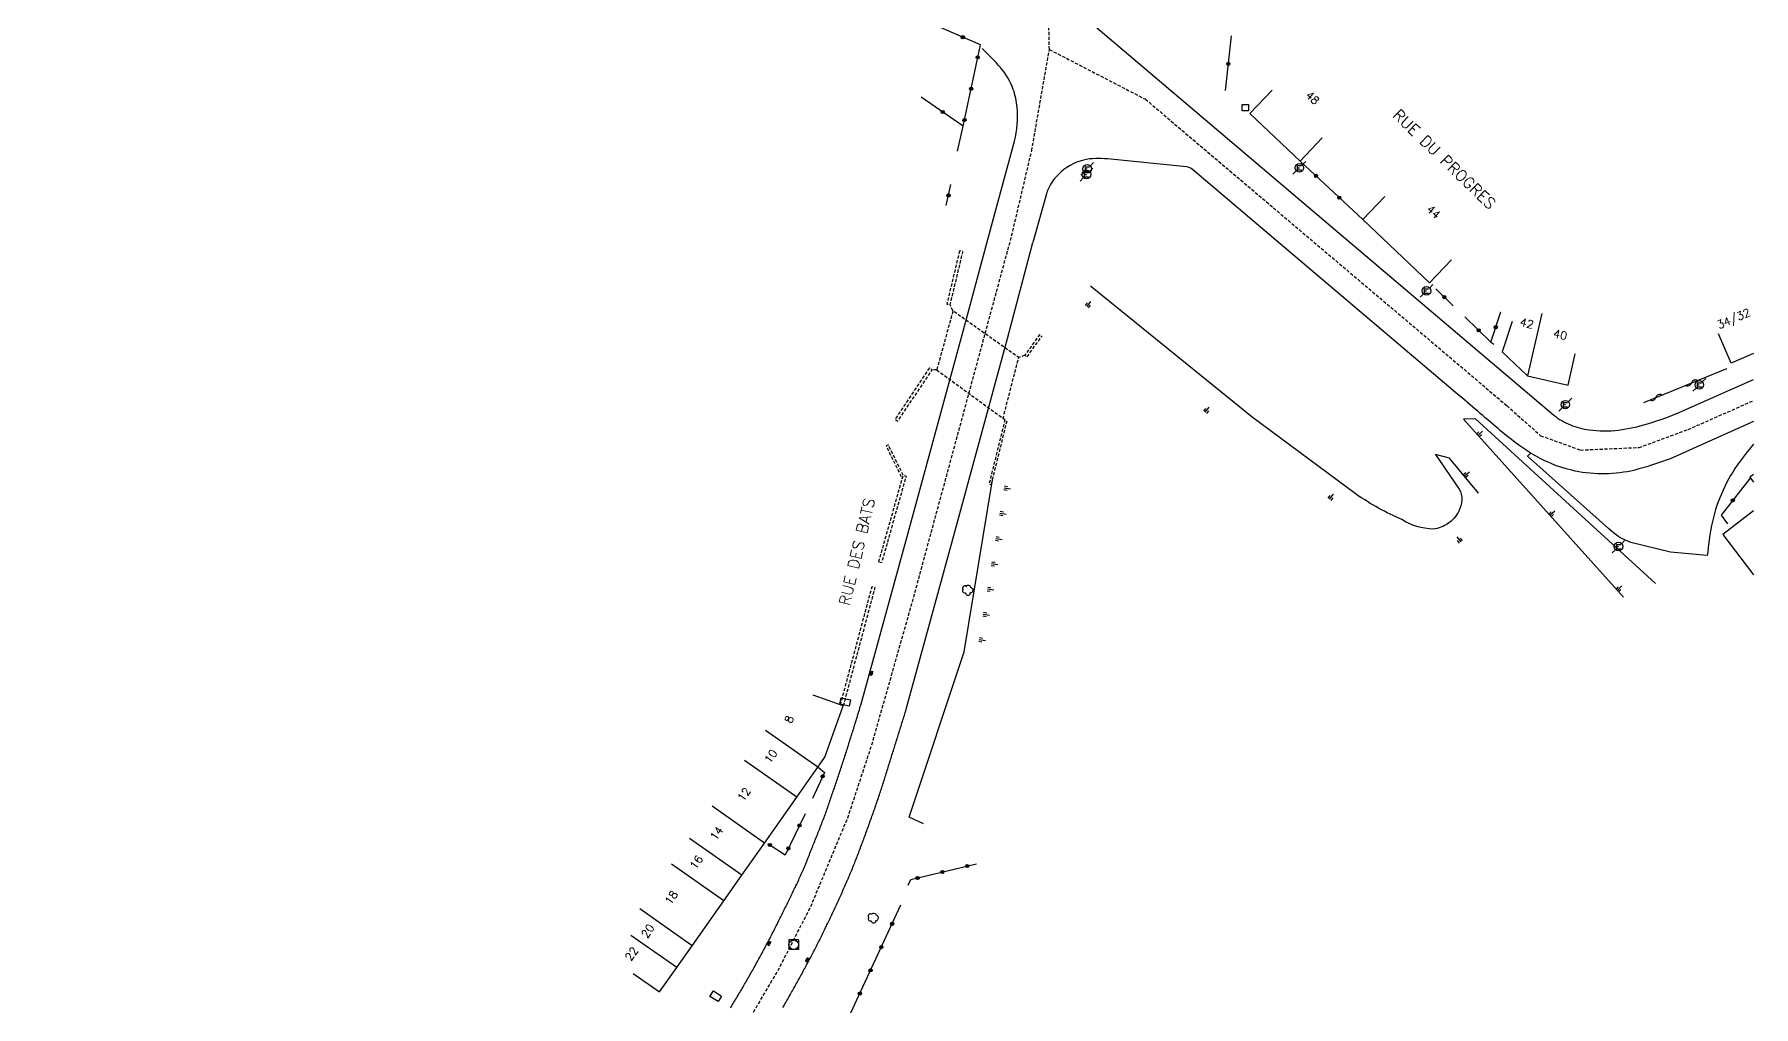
# Model space of a CAD drawing. Header units: millimetres. Extents: x 107000 to 108000, y 126999 to 128000.
# Drawn here: x 107731.5 to 108000, y 127595.8 to 127747.8 of the extents above; entities that cross this region are included whole.
import ezdxf
from ezdxf.enums import TextEntityAlignment as Align

# ---------------------------------------------------------------- set-up
doc = ezdxf.new("R2010")
doc.units = ezdxf.units.MM
doc.linetypes.add('DASHED', pattern=[0.75, 0.5, -0.25])
doc.layers.get('0').update_dxf_attribs({"linetype": 'CONTINUOUS'})
for name, color, linetype in [('W0001', 6, 'DASHED'), ('W0008', 7, 'CONTINUOUS'), ('W0100', 7, 'CONTINUOUS'), ('W0112', 1, 'DASHED'), ('W0122', 7, 'DASHED'), ('W0211', 2, 'CONTINUOUS'), ('W0300', 7, 'CONTINUOUS'), ('W0302', 3, 'CONTINUOUS'), ('W0310', 3, 'CONTINUOUS'), ('W0322', 7, 'CONTINUOUS'), ('W0400', 7, 'CONTINUOUS'), ('W0420', 7, 'CONTINUOUS'), ('W0471', 7, 'CONTINUOUS'), ('W0989', 7, 'CONTINUOUS'), ('W0991', 7, 'CONTINUOUS'), ('W1102', 7, 'CONTINUOUS'), ('W1471', 7, 'CONTINUOUS')]:
    doc.layers.add(name, color=color, linetype=linetype)
doc.styles.get("Standard").update_dxf_attribs({"font": 'romans.shx', "width": 0.85})

# ---------------------------------------------------------------- blocks, each defined once
blk = doc.blocks.new('T471')
for p, q in [((-0.333334, 0.333334), (-0.333334, -0.333334)), ((-0.333334, 0.333334), (0.333334, 0.333334)), ((-0.333334, 0), (0, 0)), ((0.500001, 0.500001), (1.000002, 1.000002)), ((-0.500001, -0.500001), (-1.000002, -1.000002)), ((-0.333334, -0.333334), (0.333334, -0.333334))]:
    blk.add_line(p, q)
blk.add_ellipse((0, 0), major_axis=(0.471405, 0.471405), ratio=1, start_param=5.4977871438, end_param=11.780972451)
blk = doc.blocks.new('t112o')
at = {"color": 0, "linetype": 'Continuous'}
for p, q in [((-0.5, 0.5), (0.5, 0.5)), ((-0.5, -0.5), (-0.5, 0.5)), ((0.5, 0.5), (0.5, -0.5)), ((0.5, -0.5), (-0.5, -0.5))]:
    blk.add_line(p, q, dxfattribs=at)
blk = doc.blocks.new('t322o')
at = {"color": 0, "linetype": 'Continuous'}
for radius in [0.25, 0.15]:
    blk.add_circle((0, 0), radius, dxfattribs=at)
blk = doc.blocks.new('t310o')
at = {"color": 0, "linetype": 'Continuous'}
for centre, start, end in [((-0.5, 0.38), 216.8699, 323.1304), ((0.5, -0.37), 36.8699, 143.1303)]:
    blk.add_arc(centre, 0.625, start, end, dxfattribs=at)
blk = doc.blocks.new('t211o')
at = {"color": 0, "linetype": 'Continuous'}
for p, q in [((-0.29, 0.5), (-0.29, 0)), ((0, 1), (0, 0)), ((0.29, 0.5), (0.29, 0))]:
    blk.add_line(p, q, dxfattribs=at)
blk = doc.blocks.new('T1471')
at = {"color": 0, "linetype": 'Continuous', "flags": 128}
blk.add_lwpolyline([(-0.75, -0.5), (-0.75, 0.5), (0.75, 0.5), (0.75, -0.5), (-0.75, -0.5)], dxfattribs=at)
blk = doc.blocks.new('T420')
for p, q in [((0.75, 0.75), (-0.75, 0.75)), ((-0.75, 0.75), (-0.75, -0.75)), ((0.75, 0.75), (0.75, -0.75)), ((0.75, -0.75), (-0.75, -0.75))]:
    blk.add_line(p, q)
blk.add_ellipse((0, 0), major_axis=(-0.53, 0.53), ratio=1, start_param=3.926991, end_param=10.210176)
blk = doc.blocks.new('T400')
for p, q in [((-0.15, 0.3), (0.15, 0.3)), ((-0.15, -0.25), (-0.15, 0.3)), ((-0.15, 0.15), (0.15, 0.15)), ((-0.15, 0), (0.15, 0)), ((0.15, 0.3), (0.15, -0.25)), ((-0.15, -0.15), (0.15, -0.15)), ((-0.15, -0.25), (-0.15, -0.3)), ((-0.15, -0.3), (0.15, -0.3)), ((0.15, -0.3), (0.15, -0.25))]:
    blk.add_line(p, q)
blk = doc.blocks.new('T300')
for p, q in [((-0.8, 0.51), (-0.86, 0.34)), ((-0.86, 0.34), (-0.86, 0.17)), ((-0.86, 0.17), (-0.74, 0.06)), ((-0.69, 0.63), (-0.8, 0.51)), ((-0.8, -0.06), (-0.74, 0.06)), ((-0.74, 0.06), (-0.69, 0.11)), ((-0.57, 0.69), (-0.69, 0.63)), ((-0.46, 0.69), (-0.57, 0.69)), ((-0.29, 0.63), (-0.46, 0.69)), ((-0.29, 0.63), (-0.17, 0.74)), ((-0.23, 0.57), (-0.29, 0.63)), ((-0.17, 0.74), (-0.06, 0.8)), ((-0.06, 0.8), (0.06, 0.8)), ((0.06, 0.8), (0.23, 0.74)), ((0.23, 0.74), (0.34, 0.63)), ((0.34, 0.63), (0.4, 0.51)), ((0.46, 0.46), (0.34, 0.46)), ((0.4, 0.51), (0.4, 0.46)), ((0.57, 0.4), (0.46, 0.46)), ((0.57, 0.4), (0.69, 0.29)), ((0.69, 0.29), (0.74, 0.17)), ((0.74, 0.06), (0.69, -0.17)), ((0.74, 0.17), (0.74, 0.06)), ((-0.8, -0.17), (-0.8, -0.06)), ((-0.8, -0.23), (-0.8, -0.17)), ((-0.74, -0.34), (-0.8, -0.23)), ((-0.69, -0.4), (-0.74, -0.34)), ((-0.51, -0.46), (-0.69, -0.4)), ((-0.4, -0.46), (-0.51, -0.46)), ((-0.4, -0.46), (-0.34, -0.46)), ((-0.34, -0.46), (-0.34, -0.4)), ((-0.34, -0.51), (-0.34, -0.46)), ((-0.29, -0.63), (-0.34, -0.51)), ((-0.17, -0.74), (-0.29, -0.63)), ((-0.06, -0.8), (-0.17, -0.74)), ((0.06, -0.8), (-0.06, -0.8)), ((0.17, -0.74), (0.06, -0.8)), ((0.23, -0.69), (0.17, -0.74)), ((0.29, -0.46), (0.23, -0.46)), ((0.29, -0.63), (0.23, -0.69)), ((0.46, -0.4), (0.29, -0.46)), ((0.34, -0.51), (0.29, -0.63)), ((0.34, -0.51), (0.34, -0.46)), ((0.57, -0.34), (0.46, -0.4)), ((0.63, -0.29), (0.57, -0.34)), ((0.69, -0.17), (0.63, -0.29))]:
    blk.add_line(p, q)

msp = doc.modelspace()

# ---------------------------------------------------------------- linework, layer by layer
at = {"layer": 'W0001'}
for points in [[(107884.13, 127716.25), (107887.26, 127729.58), (107890.02, 127745.39), (107889.85, 127754.03), (107890.6, 127762.09), (107898.7, 127821.81), (107894.7, 127830.15), (107889.59, 127839.08), (107875.35, 127856.67), (107813.82, 127932.51), (107818.4, 127936.24), (107889.21, 127993.95), (107890.96, 127996.49), (107892.28, 128000)], [(107890.02, 127745.39), (107905.01, 127737.62), (107961.47, 127689.74), (107966.74, 127685.05), (107972.95, 127682.8), (107982.11, 127683.21), (107989.77, 127686.01), (108000, 127690.54)]]:
    msp.add_lwpolyline(points, dxfattribs=at)
at = {"layer": 'W0001', "flags": 128}
msp.add_lwpolyline([(107000, 127089.04), (107003.49, 127090.61), (107006.14, 127092.18), (107008.36, 127093.73), (107010.32, 127095.02), (107025.43, 127107), (107037.6, 127116.58), (107066.4, 127139.08), (107088.06, 127156.08), (107094.78, 127162.19), (107099.38, 127167.1), (107105.7, 127174.85), (107111.44, 127182.02), (107116.64, 127188.52), (107122.25, 127195.21), (107131.72, 127207.17), (107135.09, 127211.4), (107138.56, 127215.46), (107142.88, 127219.18), (107148.61, 127222.06), (107154.91, 127223.92), (107164.3, 127226.43), (107174.45, 127229.14), (107184.03, 127231.95), (107260.27, 127252.71), (107315.94, 127271.2), (107330.12, 127276.12), (107335.89, 127277.72), (107341.63, 127277.36), (107350.74, 127277.39), (107353.27, 127279.17), (107361.16, 127284.73), (107369.51, 127291.14), (107383.85, 127301.83), (107403.45, 127315.83), (107426.06, 127331.88), (107439.48, 127340.56), (107452.49, 127347.3), (107463.11, 127351.91), (107474.86, 127356.01), (107495.18, 127361.96), (107524.23, 127370.49), (107535.13, 127374.16), (107545.48, 127378.4), (107556.57, 127384.39), (107566.51, 127390.87), (107574.63, 127396.86), (107587.27, 127406.56), (107606.75, 127421.33), (107616.21, 127428.32), (107628.75, 127436.48), (107637.53, 127441.21), (107649.35, 127446.94), (107667.55, 127455.74), (107693.78, 127468.43), (107721.15, 127481.68), (107737.6, 127489.63), (107752.86, 127497.12), (107759.97, 127501.4), (107764.49, 127504.58), (107772.4, 127511.35), (107782.05, 127521.92), (107812.16, 127555.37), (107829.33, 127574.66), (107834.96, 127581.75), (107841.86, 127591.66), (107847.67, 127601.53), (107852.76, 127611.48), (107858.53, 127625.36), (107862.3, 127636.75), (107868.74, 127659.49), (107884.13, 127716.25)], dxfattribs=at)
at = {"layer": 'W0008'}
for points in [[(107920.39, 127920.2, 0.030246), (107920.43, 127916.02, -0.0226), (107920.16, 127901.42, -0.0113), (107919.08, 127888.99, -0.0178), (107916.24, 127868.52), (107913.64, 127854.01), (107908.17, 127823.37), (107895.91, 127755.23, 0.0367), (107895.59, 127752.72, 0.0548), (107895.65, 127751.62, 0.1662), (107897.62, 127748.62), (107968.8, 127688.26, 0.0805), (107971.38, 127686.74, 0.0584), (107974.32, 127685.96, 0.0668), (107978.91, 127685.93, 0.0421), (107983.41, 127686.89, 0.0325), (107989.06, 127689), (108000, 127693.84)], [(107880.82, 127717.26), (107884.55, 127731.05, 0.0891), (107884.97, 127736.34, 0.0615), (107884.39, 127739.15, 0.0876), (107882.38, 127742.56, 0.0267), (107879.52, 127745.56), (107879.52, 127745.56)], [(108000, 127687.25), (107990.48, 127683.01, -0.0553), (107980.82, 127679.53, -0.0514), (107976.19, 127679.09, -0.056), (107971.59, 127679.64, -0.0797), (107965.17, 127682.34, -0.035), (107960.49, 127685.82, -0.0028), (107954.14, 127691.23), (107912.39, 127726.63, 0.1484), (107911.41, 127727.04), (107899.11, 127728.28, 0.0846), (107895.36, 127728.12, 0.1354), (107891.44, 127725.88, 0.1294), (107889.55, 127722.82), (107887.45, 127715.25), (107887.45, 127715.25)], [(108000, 127683.73, 0.019789), (107997.43, 127680.46, 0.0482), (107994.96, 127675.93, 0.0502), (107993.42, 127671.02, 0.0243), (107992.77, 127666.33), (107987.04, 127666.85), (107980.85, 127668.38, -0.1199), (107977.36, 127670.57), (107964.68, 127681.84), (107965.17, 127682.34), (107965.17, 127682.34)]]:
    msp.add_lwpolyline(points, format="xyb", dxfattribs=at)
at = {"layer": 'W0008', "flags": 128}
for points in [[(107840.24, 127595.67), (107840.37, 127595.88), (107840.5, 127596.1), (107840.63, 127596.31), (107840.76, 127596.53), (107840.89, 127596.74), (107841.02, 127596.96), (107841.15, 127597.18), (107841.28, 127597.39), (107841.41, 127597.61), (107841.54, 127597.83), (107841.67, 127598.04), (107841.8, 127598.26), (107841.93, 127598.48), (107842.05, 127598.69), (107842.18, 127598.91), (107842.31, 127599.13), (107842.43, 127599.35), (107842.56, 127599.57), (107842.69, 127599.79), (107842.82, 127600.01), (107842.94, 127600.23), (107843.07, 127600.45), (107843.19, 127600.67), (107843.32, 127600.89), (107843.44, 127601.11), (107843.57, 127601.33), (107843.69, 127601.55), (107843.81, 127601.77), (107843.94, 127601.99), (107844.06, 127602.22), (107844.18, 127602.44), (107844.3, 127602.66), (107844.42, 127602.88), (107844.55, 127603.1), (107844.67, 127603.33), (107844.79, 127603.55), (107844.91, 127603.77), (107845.03, 127604), (107845.15, 127604.22), (107845.27, 127604.44), (107845.39, 127604.67), (107845.51, 127604.89), (107845.63, 127605.11), (107845.75, 127605.34), (107845.86, 127605.56), (107845.98, 127605.79), (107846.1, 127606.01), (107846.22, 127606.23), (107846.34, 127606.46), (107846.45, 127606.68), (107846.57, 127606.91), (107846.69, 127607.13), (107846.8, 127607.36), (107846.92, 127607.59), (107847.03, 127607.81), (107847.15, 127608.04), (107847.26, 127608.26), (107847.38, 127608.49), (107847.49, 127608.72), (107847.6, 127608.94), (107847.72, 127609.17), (107847.83, 127609.4), (107847.94, 127609.62), (107848.06, 127609.85), (107848.17, 127610.08), (107848.28, 127610.3), (107848.39, 127610.53), (107848.51, 127610.76), (107848.62, 127610.99), (107848.73, 127611.21), (107848.84, 127611.43), (107848.95, 127611.65), (107849.05, 127611.87), (107849.16, 127612.09), (107849.27, 127612.31), (107849.38, 127612.53), (107849.49, 127612.75), (107849.6, 127612.97), (107849.7, 127613.19), (107849.81, 127613.41), (107849.92, 127613.64), (107850.03, 127613.86), (107850.13, 127614.08), (107850.24, 127614.3), (107850.35, 127614.52), (107850.45, 127614.74), (107850.56, 127614.96), (107850.66, 127615.18), (107850.77, 127615.41), (107850.87, 127615.63), (107850.97, 127615.85), (107851.07, 127616.07), (107851.18, 127616.3), (107851.28, 127616.52), (107851.38, 127616.75), (107851.48, 127616.97), (107851.58, 127617.2), (107851.68, 127617.44), (107851.78, 127617.68), (107851.88, 127617.91), (107851.97, 127618.15), (107852.07, 127618.39), (107852.17, 127618.63), (107852.26, 127618.87), (107852.35, 127619.1), (107852.45, 127619.34), (107852.54, 127619.58), (107852.63, 127619.82), (107852.73, 127620.06), (107852.82, 127620.3), (107852.92, 127620.54), (107853.01, 127620.77), (107853.1, 127621), (107853.19, 127621.23), (107853.29, 127621.46), (107853.38, 127621.69), (107853.47, 127621.92), (107853.56, 127622.15), (107853.65, 127622.38), (107853.75, 127622.61), (107853.84, 127622.85), (107853.93, 127623.08), (107854.02, 127623.31), (107854.11, 127623.54), (107854.2, 127623.77), (107854.29, 127624), (107854.39, 127624.23), (107854.48, 127624.46), (107854.56, 127624.69), (107854.65, 127624.92), (107854.74, 127625.15), (107854.83, 127625.38), (107854.92, 127625.62), (107855, 127625.85), (107855.09, 127626.08), (107855.17, 127626.31), (107855.25, 127626.53), (107855.33, 127626.76), (107855.4, 127626.99), (107855.48, 127627.21), (107855.56, 127627.44), (107855.63, 127627.67), (107855.71, 127627.9), (107855.79, 127628.14), (107855.87, 127628.37), (107855.95, 127628.61), (107856.03, 127628.84), (107856.12, 127629.08), (107856.2, 127629.31), (107856.28, 127629.55), (107856.36, 127629.78), (107856.44, 127630.02), (107856.52, 127630.25), (107856.6, 127630.49), (107856.68, 127630.72), (107856.76, 127630.96), (107856.84, 127631.19), (107856.92, 127631.43), (107857, 127631.66), (107857.08, 127631.9), (107857.15, 127632.13), (107857.23, 127632.37), (107857.31, 127632.6), (107857.39, 127632.84), (107857.47, 127633.07), (107857.55, 127633.31), (107857.62, 127633.55), (107857.7, 127633.78), (107857.78, 127634.02), (107857.86, 127634.26), (107857.93, 127634.5), (107858.01, 127634.74), (107858.09, 127634.99), (107858.17, 127635.23), (107858.24, 127635.47), (107858.32, 127635.71), (107858.4, 127635.95), (107858.48, 127636.19), (107858.55, 127636.43), (107858.63, 127636.67), (107858.7, 127636.91), (107858.78, 127637.15), (107858.86, 127637.39), (107858.93, 127637.64), (107859.01, 127637.88), (107859.08, 127638.12), (107859.16, 127638.36), (107859.23, 127638.6), (107859.31, 127638.84), (107859.39, 127639.08), (107859.46, 127639.32), (107859.53, 127639.57), (107859.61, 127639.81), (107859.68, 127640.05), (107859.76, 127640.29), (107859.83, 127640.53), (107859.91, 127640.77), (107859.98, 127641.02), (107860.05, 127641.26), (107860.13, 127641.5), (107860.2, 127641.74), (107860.27, 127641.98), (107860.35, 127642.23), (107860.42, 127642.47), (107860.49, 127642.71), (107860.57, 127642.95), (107867.8, 127669.29), (107876.57, 127701.38), (107880.82, 127717.26)], [(107848.41, 127595.72), (107848.54, 127595.94), (107848.66, 127596.15), (107848.79, 127596.37), (107848.91, 127596.59), (107849.03, 127596.8), (107849.16, 127597.02), (107849.28, 127597.23), (107849.4, 127597.45), (107849.52, 127597.67), (107849.65, 127597.88), (107849.77, 127598.1), (107849.89, 127598.32), (107850.01, 127598.53), (107850.13, 127598.75), (107850.26, 127598.97), (107850.38, 127599.18), (107850.5, 127599.4), (107850.62, 127599.62), (107850.74, 127599.84), (107850.86, 127600.05), (107850.98, 127600.27), (107851.1, 127600.49), (107851.22, 127600.71), (107851.34, 127600.92), (107851.46, 127601.14), (107851.57, 127601.36), (107851.69, 127601.58), (107851.81, 127601.8), (107851.93, 127602.02), (107852.05, 127602.24), (107852.16, 127602.46), (107852.28, 127602.67), (107852.4, 127602.89), (107852.52, 127603.11), (107852.63, 127603.33), (107852.75, 127603.55), (107852.86, 127603.77), (107852.98, 127603.99), (107853.09, 127604.21), (107853.21, 127604.43), (107853.32, 127604.65), (107853.43, 127604.87), (107853.55, 127605.09), (107853.66, 127605.31), (107853.77, 127605.53), (107853.88, 127605.75), (107853.99, 127605.97), (107854.1, 127606.19), (107854.21, 127606.41), (107854.32, 127606.63), (107854.43, 127606.85), (107854.54, 127607.08), (107854.65, 127607.3), (107854.76, 127607.52), (107854.87, 127607.74), (107854.97, 127607.96), (107855.08, 127608.19), (107855.19, 127608.41), (107855.29, 127608.63), (107855.4, 127608.86), (107855.51, 127609.08), (107855.61, 127609.3), (107855.72, 127609.52), (107855.82, 127609.75), (107855.93, 127609.97), (107856.04, 127610.19), (107856.14, 127610.42), (107856.25, 127610.64), (107856.35, 127610.87), (107856.45, 127611.09), (107856.56, 127611.31), (107856.66, 127611.54), (107856.77, 127611.76), (107856.87, 127611.99), (107856.97, 127612.21), (107857.08, 127612.43), (107857.18, 127612.66), (107857.28, 127612.88), (107857.38, 127613.11), (107857.49, 127613.33), (107857.59, 127613.56), (107857.69, 127613.78), (107857.79, 127614.01), (107857.89, 127614.23), (107857.99, 127614.46), (107858.09, 127614.69), (107858.19, 127614.91), (107858.29, 127615.14), (107858.39, 127615.37), (107858.48, 127615.59), (107858.58, 127615.82), (107858.68, 127616.05), (107858.78, 127616.27), (107858.87, 127616.5), (107858.97, 127616.73), (107859.06, 127616.96), (107859.16, 127617.18), (107859.25, 127617.41), (107859.35, 127617.64), (107859.44, 127617.87), (107859.53, 127618.1), (107859.62, 127618.33), (107859.71, 127618.56), (107859.8, 127618.79), (107859.89, 127619.02), (107859.98, 127619.25), (107860.07, 127619.48), (107860.16, 127619.71), (107860.25, 127619.94), (107860.34, 127620.17), (107860.43, 127620.4), (107860.51, 127620.64), (107860.6, 127620.87), (107860.69, 127621.1), (107860.77, 127621.33), (107860.86, 127621.56), (107860.94, 127621.79), (107861.03, 127622.03), (107861.12, 127622.26), (107861.2, 127622.49), (107861.29, 127622.72), (107861.37, 127622.96), (107861.46, 127623.2), (107861.55, 127623.44), (107861.63, 127623.67), (107861.72, 127623.91), (107861.81, 127624.15), (107861.89, 127624.39), (107861.98, 127624.63), (107862.06, 127624.86), (107862.15, 127625.1), (107862.23, 127625.34), (107862.32, 127625.58), (107862.4, 127625.82), (107862.49, 127626.06), (107862.57, 127626.3), (107862.65, 127626.53), (107862.74, 127626.77), (107862.82, 127627.01), (107862.9, 127627.25), (107862.99, 127627.49), (107863.07, 127627.73), (107863.15, 127627.97), (107863.23, 127628.21), (107863.31, 127628.45), (107863.39, 127628.69), (107863.47, 127628.93), (107863.55, 127629.17), (107863.63, 127629.41), (107863.71, 127629.65), (107863.79, 127629.88), (107863.87, 127630.12), (107863.94, 127630.36), (107864.02, 127630.6), (107864.1, 127630.84), (107864.17, 127631.08), (107864.25, 127631.32), (107864.33, 127631.55), (107864.4, 127631.79), (107864.48, 127632.03), (107864.55, 127632.27), (107864.63, 127632.51), (107864.7, 127632.75), (107864.78, 127632.99), (107864.85, 127633.23), (107864.92, 127633.47), (107865, 127633.71), (107865.07, 127633.95), (107865.15, 127634.19), (107865.22, 127634.43), (107865.29, 127634.67), (107865.37, 127634.9), (107865.44, 127635.14), (107865.52, 127635.38), (107865.59, 127635.62), (107865.66, 127635.86), (107865.74, 127636.1), (107865.81, 127636.34), (107865.89, 127636.58), (107865.96, 127636.82), (107866.04, 127637.06), (107866.11, 127637.29), (107866.19, 127637.53), (107866.26, 127637.77), (107866.33, 127638.01), (107866.41, 127638.25), (107866.48, 127638.49), (107866.56, 127638.72), (107866.63, 127638.96), (107866.7, 127639.2), (107866.78, 127639.44), (107866.85, 127639.68), (107866.93, 127639.92), (107867, 127640.15), (107867.07, 127640.39), (107867.15, 127640.63), (107867.22, 127640.87), (107867.29, 127641.11), (107867.37, 127641.35), (107867.44, 127641.58), (107867.52, 127641.82), (107867.59, 127642.06), (107867.66, 127642.3), (107874.96, 127668.9), (107883.47, 127700.23), (107887.45, 127715.25)]]:
    msp.add_lwpolyline(points, dxfattribs=at)
at = {"layer": 'W0100'}
for points in [[(107924.8, 127739.01), (107921.35, 127735.39), (107929.17, 127727.96), (107932.62, 127731.59), (107932.62, 127731.59)], [(107942.4, 127722.44), (107938.96, 127718.81), (107949.39, 127708.92), (107952.83, 127712.54), (107952.83, 127712.54)], [(107962.29, 127702.89), (107960.72, 127698.14), (107964.7, 127694.38), (107971.02, 127692.95), (107972.13, 127697.83), (107972.13, 127697.83)], [(108000, 127697.87), (107996.49, 127696.36), (107994.52, 127700.96), (107994.52, 127700.96)], [(108000, 127679), (107999.42, 127678.57), (108000, 127677.77)], [(108000, 127673.29), (107995.17, 127669.63), (108000, 127663.32)]]:
    msp.add_lwpolyline(points, dxfattribs=at)
at = {"layer": 'W0100', "flags": 128}
msp.add_lwpolyline([(107825.04, 127601.02), (107829.12, 127598.13), (107831.82, 127601.94), (107834.22, 127605.36), (107839.16, 127612.36), (107842, 127616.36), (107845.54, 127621.4), (107850.57, 127628.57), (107853.87, 127633.24), (107854.98, 127634.83), (107857.83, 127642.85), (107853.11, 127644.52)], dxfattribs=at)
at = {"layer": 'W0112', "flags": 128}
for points in [[(107875.99, 127713.95), (107874.01, 127705.62), (107874.54, 127705.5), (107876.53, 127713.83)], [(107871.29, 127695.64), (107865.92, 127687.63), (107866.36, 127687.34), (107871.73, 127695.35)], [(107880.96, 127677.42), (107883.42, 127687.38), (107883.06, 127687.46), (107880.6, 127677.51)], [(107863.38, 127665.32), (107867.2, 127678.87), (107867.64, 127678.74), (107863.82, 127665.2)]]:
    msp.add_lwpolyline(points, close=True, dxfattribs=at)
for points in [[(107874.96, 127704.55), (107874.54, 127705.5)], [(107888.51, 127700.88), (107886.18, 127697.61), (107886.53, 127697.35), (107888.87, 127700.63)], [(107886.18, 127697.61), (107885.23, 127697.25)], [(107872.43, 127695.33), (107871.73, 127695.33)], [(107882.79, 127687.76), (107883.06, 127687.46)], [(107867.2, 127678.86), (107864.88, 127683.61), (107864.53, 127683.44), (107867.04, 127678.3)], [(107857.4, 127643), (107862.33, 127661.46), (107862.77, 127661.35), (107857.83, 127642.85)]]:
    msp.add_lwpolyline(points, dxfattribs=at)
at = {"layer": 'W0122', "flags": 128}
msp.add_lwpolyline([(107872.43, 127695.33), (107882.79, 127687.76), (107885.23, 127697.25), (107874.96, 127704.55)], close=True, dxfattribs=at)
at = {"layer": 'W0211'}
msp.add_lwpolyline([(107950.32, 127682.13), (107954, 127676.69, -0.1592), (107954.43, 127675.02, -0.1052), (107953.95, 127673.23, -0.1282), (107952.26, 127671.31, -0.1255), (107949.96, 127670.46, -0.135), (107945.07, 127671.93, -0.0463), (107937.99, 127675.84), (107921.69, 127687.96), (107896.43, 127708.39), (107896.43, 127708.39)], format="xyb", dxfattribs=at)
for points in [[(107984.69, 127661.93), (107956.55, 127687.66), (107954.67, 127687.61), (107954.67, 127687.61)], [(107954.67, 127687.61), (107979.7, 127659.8), (107979.7, 127659.8)], [(107957.02, 127676.08), (107952.51, 127681.54), (107950.32, 127682.13), (107950.32, 127682.13)]]:
    msp.add_lwpolyline(points, dxfattribs=at)
at = {"layer": 'W0302', "flags": 128}
msp.add_lwpolyline([(107870.38, 127624.38), (107868.1, 127625.44), (107876.7, 127651.29), (107876.7, 127651.29), (107881.15, 127678.16)], dxfattribs=at)
at = {"layer": 'W0310'}
msp.add_lwpolyline([(107982.86, 127690.25), (107995.84, 127695.55), (107995.84, 127695.55)], dxfattribs=at)
at = {"layer": 'W0322'}
for points in [[(107875.68, 127729.49), (107876.58, 127733.42), (107879.24, 127746.12), (107871.9, 127749.29), (107871.9, 127749.29)], [(107917.52, 127738.97), (107918.44, 127747.54), (107918.44, 127747.54)], [(107876.58, 127733.42), (107869.98, 127737.95), (107869.98, 127737.95)], [(107929.17, 127727.96), (107938.96, 127718.81), (107938.96, 127718.81)], [(107873.92, 127720.99), (107874.65, 127724.28), (107874.65, 127724.28)], [(107950.37, 127707.97), (107953.08, 127705.36), (107953.08, 127705.36)], [(107954.9, 127703.62), (107958.97, 127699.68), (107959.41, 127699.35), (107959.41, 127699.35)], [(107958.97, 127699.68), (107960.54, 127704.42), (107960.54, 127704.42)], [(107999.47, 127678.42), (107994.92, 127672.65), (107995.9, 127671.25), (107995.9, 127671.25)]]:
    msp.add_lwpolyline(points, dxfattribs=at)
at = {"layer": 'W0322', "flags": 128}
for points in [[(107853.89, 127633.28), (107854.9, 127632.44), (107853.03, 127628.35)], [(107851.87, 127625.96), (107848.75, 127619.53), (107846.23, 127621.19)], [(107867.99, 127614.83), (107868.41, 127615.7), (107878.64, 127618.17)], [(107851.16, 127577.92), (107866.84, 127611.74)]]:
    msp.add_lwpolyline(points, dxfattribs=at)
at = {"layer": 'W1102'}
msp.add_lwpolyline([(107966.91, 127704.13), (107964.7, 127694.38), (107964.7, 127694.38)], dxfattribs=at)
at = {"layer": 'W1102', "flags": 128}
for points in [[(107853.87, 127633.24), (107845.67, 127638.97)], [(107850.57, 127628.57), (107842.39, 127634.31)], [(107845.54, 127621.4), (107837.36, 127627.14)], [(107842, 127616.36), (107833.82, 127622.11)], [(107839.16, 127612.36), (107830.99, 127618.12)], [(107834.22, 127605.36), (107826.05, 127611.12)], [(107831.82, 127601.94), (107824.67, 127606.96)]]:
    msp.add_lwpolyline(points, dxfattribs=at)

# ---------------------------------------------------------------- block references
at = {"layer": 'W0112'}
msp.add_blockref('t112o', (107920.63, 127736.29), dxfattribs=at)
at = {"layer": 'W0211'}
for p, rotation in [((107895.85, 127705.21), 321.7561091943192), ((107914.31, 127688.71), 320.6412957611308), ((107956.93, 127685.09), 311.5833010016044), ((107954.85, 127678.71), 310.5913452198651), ((107882.96, 127676.85), 260.5990240555425), ((107933.74, 127675.11), 322.9373341495859), ((107882.3, 127672.9), 260.5990240555425), ((107968.2, 127672.59), 311.9966954496492), ((107881.65, 127668.95), 260.5990240555425), ((107954.26, 127668.44), 38.64924296451113), ((107881, 127665.01), 260.5990240555425), ((107880.34, 127661.06), 260.5990240555425), ((107978.73, 127660.88), 315.6329309149286), ((107879.69, 127657.12), 260.5990240555425), ((107879.04, 127653.17), 260.5990240555425)]:
    msp.add_blockref('t211o', p, dxfattribs=dict(at, rotation=rotation))
at = {"layer": 'W0300'}
for p in [(107877.31, 127660.88), (107862.56, 127609.67)]:
    msp.add_blockref('T300', p, dxfattribs=at)
at = {"layer": 'W0310', "rotation": 22.18838187207351}
for p in [(107990.29, 127693.28), (107984.73, 127691.02)]:
    msp.add_blockref('t310o', p, dxfattribs=at)
at = {"layer": 'W0322'}
for p, rotation in [((107876.49, 127747.3), 156.6514137381479), ((107878.83, 127744.16), 78.14121077219431), ((107917.97, 127743.15), 83.91223875290946), ((107877.81, 127739.26), 78.14121077219431), ((107873.36, 127735.63), 145.5449614725676), ((107876.78, 127734.37), 78.14121077219431), ((107931.65, 127725.64), 316.9361782667625), ((107874.28, 127722.59), 77.39015033573534), ((107935.3, 127722.23), 316.9361782667625), ((107951.69, 127706.7), 316.0540604002109), ((107957.07, 127701.51), 315.9231343937337), ((107959.73, 127701.99), 71.70818614730752), ((107996.74, 127674.95), 231.8062968062865), ((107854.61, 127631.82), 245.4156708927369), ((107851, 127624.16), 244.097439921611), ((107846.37, 127621.1), 146.5974620162832), ((107849.25, 127620.56), 244.097439921611), ((107877.2, 127617.82), 13.62014720112103), ((107869.42, 127615.94), 13.62014720112103), ((107873.31, 127616.88), 13.62014720112103), ((107865.46, 127608.77), 65.12552112946614), ((107863.78, 127605.14), 65.12552112946614), ((107862.1, 127601.51), 65.12552112946614), ((107860.42, 127597.88), 65.12552112946614)]:
    msp.add_blockref('t322o', p, dxfattribs=dict(at, rotation=rotation))
at = {"layer": 'W0400'}
for p, rotation in [((107862.23, 127647.95), 344.6433338986972), ((107846.27, 127605.75), 332.2033571653769), ((107852.21, 127603.13), 151.9900896808092)]:
    msp.add_blockref('T400', p, dxfattribs=dict(at, rotation=rotation))
at = {"layer": 'W0420'}
msp.add_blockref('T420', (107850.1, 127605.51), dxfattribs=at)
at = {"layer": 'W0471'}
for p in [(107895.93, 127726.73), (107929.06, 127726.91), (107895.81, 127725.84), (107948.91, 127707.67), (107991.52, 127692.99), (107970.6, 127689.9), (107978.91, 127667.72)]:
    msp.add_blockref('T471', p, dxfattribs=at)
at = {"layer": 'W1471'}
for p, rotation in [((107858.13, 127643.43), 348.9944854065334), ((107837.92, 127597.46), 326.924341798491)]:
    msp.add_blockref('T1471', p, dxfattribs=dict(at, rotation=rotation))

# ---------------------------------------------------------------- texts
at = {"layer": 'W0989'}
for s, rotation, p in [('RUE DU PROGRES', 315.9929, (107951.72, 127728.25)), ('RUE DES BATS', 76.497, (107859.96, 127666.92))]:
    msp.add_text(s, height=1.75, rotation=rotation, dxfattribs=at).set_placement(p, align=Align.MIDDLE)
at = {"layer": 'W0991'}
for s, rotation, p in [('48', 316.4675, (107931.12, 127737.84)), ('44', 316.5001, (107950.02, 127720.03)), ('34/32', 23.2504, (107996.91, 127703.26)), ('42', 345.1276, (107964.59, 127702.61)), ('40', 347.2309, (107969.8, 127700.82)), ('8', 67.6285, (107849.38, 127640.73)), ('10', 54.8535, (107846.51, 127634.95)), ('12', 54.9573, (107842.33, 127629)), ('14', 54.8984, (107838.05, 127622.91)), ('16', 54.6221, (107834.88, 127618.41)), ('18', 54.8195, (107830.97, 127612.89)), ('20', 54.89, (107827.3, 127607.67)), ('22', 54.6622, (107824.76, 127604.09))]:
    msp.add_text(s, height=1.25, rotation=rotation, dxfattribs=at).set_placement(p, align=Align.MIDDLE)

doc.saveas('drawing.dxf')
